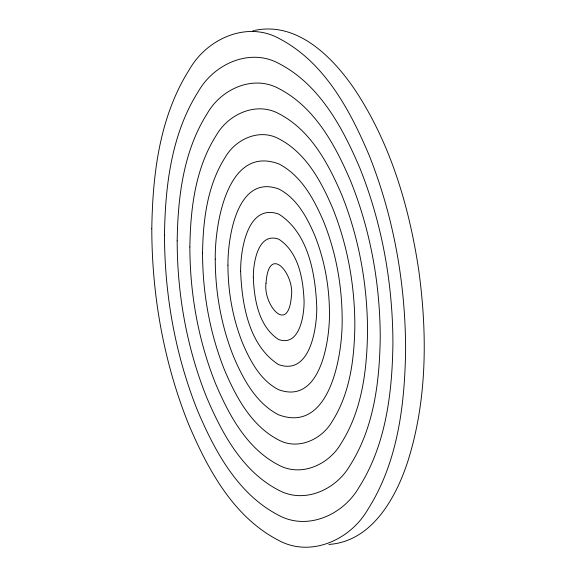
<?xml version="1.0" encoding="UTF-8"?>
<svg xmlns="http://www.w3.org/2000/svg" width="576" height="576" viewBox="0 0 576 576"><rect width="100%" height="100%" fill="white"/><g stroke="black" fill="none" stroke-linecap="round" stroke-linejoin="round"><path stroke-width="0.86" d="M252.828 30.888L254.326 30.492M255.074 30.312C297.799 21.571 333.115 57.55 354.924 89.784C390.542 143.51 409.219 206.777 418.716 270.043C427.406 333.67 427.298 399.967 407.722 461.671C395.827 498.139 371.722 541.577 328.846 544.442M151.798 228.773C151.87 295.236 163.714 361.944 188.395 423.742C207.482 468.727 232.927 516.406 277.891 539.986C310.363 558.194 350.489 539.863 367.862 509.407C397.872 462.305 404.784 404.647 405.605 349.927C405.533 283.471 393.689 216.763 369.014 154.966C349.92 109.973 324.475 62.302 279.518 38.722C247.039 20.506 206.914 38.837 189.54 69.293C159.538 116.395 152.618 174.06 151.798 228.773M164.491 234.828C164.556 294.646 175.212 354.686 197.424 410.299C214.603 450.792 237.506 493.697 277.97 514.922C307.195 531.31 343.31 514.814 358.949 487.404C385.949 445.01 392.177 393.113 392.918 343.872C392.854 284.054 382.19 224.021 359.978 168.401C342.799 127.915 319.896 85.003 279.432 63.785C250.207 47.39 214.092 63.893 198.461 91.296C171.454 133.69 165.233 185.587 164.491 234.828M177.178 240.89C177.235 294.055 186.71 347.422 206.453 396.864C221.724 432.85 242.086 470.995 278.05 489.859C304.034 504.425 336.132 489.758 350.028 465.401C374.033 427.716 379.57 381.586 380.225 337.817C380.167 284.645 370.692 231.278 350.95 181.843C335.678 145.85 315.317 107.712 279.353 88.848C253.375 74.275 221.27 88.942 207.374 113.306C183.37 150.984 177.84 197.114 177.178 240.89M189.871 246.946C189.922 293.472 198.209 340.164 215.489 383.422C228.852 414.914 246.665 448.286 278.136 464.796C300.866 477.54 328.954 464.71 341.114 443.39C362.117 410.422 366.955 370.058 367.538 331.754C367.481 285.235 359.194 238.536 341.921 195.278C328.558 163.786 310.745 130.414 279.274 113.911C256.536 101.16 228.449 113.99 216.288 135.31C195.286 168.286 190.447 208.649 189.871 246.946M202.558 253.008C202.601 292.882 209.707 332.906 224.518 369.986C235.973 396.979 251.237 425.585 278.215 439.733C297.698 450.662 321.775 439.661 332.201 421.387C350.201 393.127 354.348 358.531 354.845 325.699C354.802 285.826 347.695 245.801 332.885 208.721C321.437 181.728 306.166 153.122 279.187 138.974C259.704 128.045 235.627 139.046 225.209 157.32C207.202 185.58 203.054 220.176 202.558 253.008M215.251 259.063C215.287 292.291 221.206 325.649 233.546 356.544C243.094 379.037 255.816 402.876 278.294 414.67C330.278 434.549 342.641 353.938 342.151 319.644C342.115 286.409 336.197 253.058 323.856 222.156C314.309 199.663 301.586 175.824 279.108 164.038C227.131 144.158 214.769 224.77 215.251 259.063M227.938 265.118C227.966 291.708 232.704 318.391 242.575 343.109C250.214 361.102 260.395 380.174 278.374 389.606C320.213 405.238 329.695 341.294 329.465 313.582C329.436 286.999 324.698 260.316 314.827 235.598C307.188 217.598 297.014 198.533 279.029 189.101C237.19 173.47 227.707 237.413 227.938 265.118M240.631 271.181C241.913 304.164 248.58 345.161 278.46 364.543C309.96 375.912 316.915 328.63 316.771 307.526C315.497 274.536 308.822 233.546 278.95 214.164C247.442 202.795 240.487 250.078 240.631 271.181M253.325 277.236C254.146 299.426 258.624 326.34 278.539 339.48C299.542 347.054 304.178 315.533 304.085 301.471C303.264 279.281 298.778 252.36 278.863 239.227C257.861 231.646 253.224 263.167 253.325 277.236M266.011 283.241C263.016 304.142 288.05 335.398 291.377 296.561C294.941 274.586 268.733 242.582 266.011 283.241"/></g></svg>
